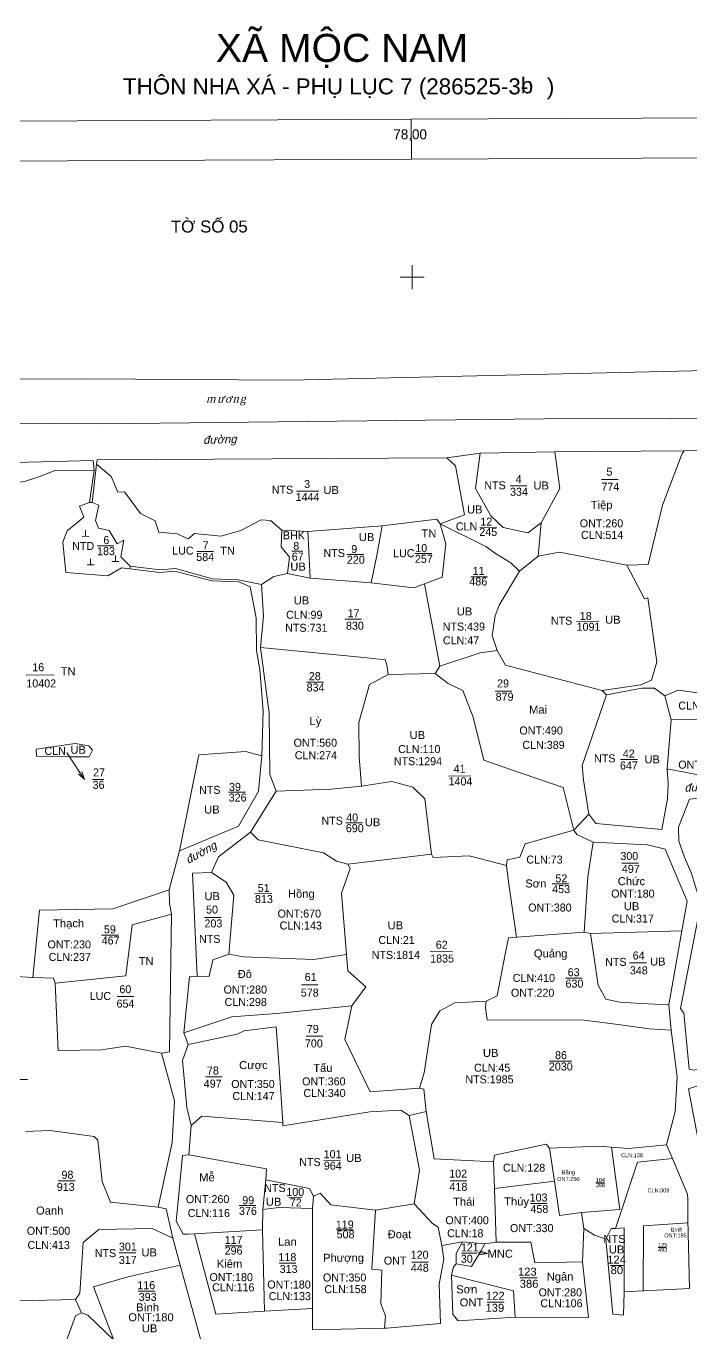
# Model space of a CAD drawing. Header units: metres. Extents: x 584732 to 606137, y 2257469 to 2286410.
# Drawn here: x 605685.8 to 605851.8, y 2286066.1 to 2286392.6 of the extents above; entities that cross this region are included whole.
import ezdxf
from ezdxf.enums import TextEntityAlignment as Align

# ---------------------------------------------------------------- set-up
doc = ezdxf.new("R2010")
doc.units = ezdxf.units.M
doc.header["$MEASUREMENT"] = 0
doc.linetypes.add('DGN Style 2', pattern=[79193.7024, 47516.22144, -31677.48096])
for name, color, linetype, lineweight in [('Level 10', 7, 'Continuous', 0), ('Level 11', 7, 'Continuous', 0), ('Level 12', 7, 'Continuous', 0), ('Level 13', 7, 'Continuous', 0), ('Level 15', 7, 'Continuous', 0), ('Level 27', 7, 'Continuous', 0), ('Level 32', 7, 'Continuous', 0), ('Level 5', 7, 'Continuous', 0), ('Level 53', 7, 'Continuous', 0), ('Level 54', 7, 'Continuous', 0), ('Level 60', 7, 'Continuous', 0), ('Level 63', 7, 'Continuous', 0), ('Level 7', 7, 'Continuous', 0)]:
    doc.layers.add(name, color=color, linetype=linetype, lineweight=lineweight)
doc.styles.add('Style-ENGINEERING I 0.26180', font='ENGINEERING.shx', dxfattribs={"oblique": 15})
doc.styles.add('Style-VHarial', font='VHarial.shx')
doc.styles.add('Style-Vnarial', font='Vnarial.shx')
doc.styles.add('Style-Vnarial I 0.26180', font='Vnarial.shx', dxfattribs={"oblique": 15})
doc.styles.add('Style-vncour', font='vncour.shx')
doc.styles.add('Style-Vntime I 0.26180', font='Vntime.shx', dxfattribs={"oblique": 15})

# ---------------------------------------------------------------- blocks, each defined once
blk = doc.blocks.new('ND_2')
at = {"layer": 'Level 7', "color": 12, "linetype": 'Continuous', "lineweight": 0}
for p, q in [((-8.7, 0), (8.7, 0.1)), ((0, 0), (0, 10))]:
    blk.add_line(p, q, dxfattribs=at)
blk = doc.blocks.new('ND_1')
at = {"layer": 'Level 7', "color": 12, "linetype": 'Continuous', "lineweight": 0}
for p, q in [((-8.7, -0.1), (8.7, 0)), ((0, 0), (-0.1, 10))]:
    blk.add_line(p, q, dxfattribs=at)
blk = doc.blocks.new('ND_4')
at = {"layer": 'Level 7', "color": 12, "linetype": 'Continuous', "lineweight": 0}
for p, q in [((-8.7, 0), (8.7, 0.1)), ((0, 0), (-0.1, 10))]:
    blk.add_line(p, q, dxfattribs=at)

msp = doc.modelspace()

# ---------------------------------------------------------------- linework, layer by layer
at = {"layer": 'Level 10', "color": 230, "linetype": 'Continuous', "lineweight": 0}
for p, q in [((605817.87, 2286286.16), (605799.2, 2286285.87)), ((605817.87, 2286286.16), (605850.15, 2286286.42)), ((605702.29, 2286273.55), (605703.42, 2286283.11)), ((605790.93, 2286284.68), (605799.2, 2286285.87)), ((605702.78, 2286281.59), (605701.64, 2286273.52)), ((605702.29, 2286273.55), (605701.64, 2286273.52)), ((605756.14, 2286266.32), (605749.65, 2286266.66)), ((605774.71, 2286267.75), (605756.14, 2286266.32)), ((605814.48, 2286268.48), (605813.73, 2286260.14)), ((605756.76, 2286254.66), (605756.14, 2286266.32)), ((605813.73, 2286260.14), (605809.07, 2286256.41)), ((605711.76, 2286256.94), (605711.8, 2286257.63)), ((605751.07, 2286255.77), (605756.76, 2286254.66)), ((605772.01, 2286253.46), (605756.76, 2286254.66)), ((605789.16, 2286232.68), (605785.36, 2286253.22)), ((605787.95, 2286230.83), (605776.26, 2286230.54)), ((605789.16, 2286232.68), (605787.95, 2286230.83)), ((605830.77, 2286225.49), (605829.72, 2286226.55)), ((605845.38, 2286225.25), (605846.96, 2286219.26)), ((605846.96, 2286219.26), (605845.97, 2286207.01)), ((605845.97, 2286207.01), (605861.28, 2286203.99)), ((605748.3, 2286201.45), (605741.83, 2286191.15)), ((605822.63, 2286191.64), (605826.35, 2286195.66)), ((605724.15, 2286186.5), (605721.58, 2286176.81)), ((605766.18, 2286183.22), (605787.03, 2286185.64)), ((605825.24, 2286166.2), (605808.31, 2286164.94)), ((605825.24, 2286166.2), (605826.76, 2286165.88)), ((605826.76, 2286165.88), (605849.59, 2286166.5)), ((605849.59, 2286166.5), (605846.32, 2286148.08)), ((605846.92, 2286141.68), (605846.32, 2286148.08)), ((605725.18, 2286141.05), (605726.33, 2286138.15)), ((605785.74, 2286121.41), (605781.5, 2286120.43)), ((605727.08, 2286117.93), (605726.48, 2286110.55)), ((605828.71, 2286112.7), (605816.54, 2286112.27)), ((605816.54, 2286112.27), (605817.77, 2286103.99)), ((605802.81, 2286102.12), (605802.59, 2286108.78)), ((605744.9, 2286096.88), (605745.7, 2286104.35)), ((605757.63, 2286100.23), (605757.32, 2286097.19)), ((605803.24, 2286088.74), (605802.81, 2286102.12)), ((605744.82, 2286091.85), (605744.9, 2286096.88)), ((605773.08, 2286096.78), (605782.71, 2286098.29)), ((605824.54, 2286096.14), (605825.13, 2286092.14)), ((605727.87, 2286090.83), (605744.82, 2286091.85)), ((605745.32, 2286071.51), (605744.82, 2286091.85)), ((605825.13, 2286092.14), (605824.75, 2286083.83)), ((605835.15, 2286076.33), (605835.21, 2286092.33)), ((605724.33, 2286082.96), (605722.48, 2286089.75)), ((605794.78, 2286088.81), (605789.65, 2286087.9)), ((605794.78, 2286088.81), (605800.42, 2286088.3)), ((605799.36, 2286086.52), (605800.42, 2286088.3)), ((605800.42, 2286088.3), (605803.24, 2286088.74)), ((605799.1, 2286086.1), (605799.36, 2286086.52)), ((605729.94, 2286062.41), (605724.33, 2286082.96)), ((605698.18, 2286074.42), (605683.72, 2286074.11)), ((605698.18, 2286074.42), (605699.68, 2286071.09)), ((605757.34, 2286072.15), (605745.32, 2286071.51))]:
    msp.add_line(p, q, dxfattribs=at)
at = {"layer": 'Level 10', "color": 230, "linetype": 'Continuous', "lineweight": 0, "flags": 128}
for points in [[(605974.04, 2286309.28), (605751.8, 2286304.13), (605700.24, 2286304.43), (605595.32, 2286304.3), (605515.44, 2286304.39)], [(605515.55, 2286291.81), (605624.94, 2286293.76), (605704.48, 2286293.16), (605815.17, 2286294.43), (605973.87, 2286294.85)], [(605817.87, 2286286.16), (605819.1, 2286277.01), (605814.48, 2286268.48)], [(605850.15, 2286286.42), (605849.69, 2286285.8), (605844.8, 2286272.88), (605841.18, 2286258.04), (605835.88, 2286257.88)], [(605850.15, 2286286.42), (605972.47, 2286287.38), (605975.68, 2286263.71), (605965.44, 2286231.71), (605954.49, 2286231.51), (605951.91, 2286231.58)], [(605702.78, 2286281.59), (605702.59, 2286284.07), (605647.11, 2286282.58)], [(605790.93, 2286284.68), (605703.54, 2286284.24), (605703.42, 2286283.11)], [(605703.42, 2286283.11), (605707.07, 2286280.07), (605708.76, 2286276.12), (605710.4, 2286276.23), (605714.39, 2286270.81), (605718.04, 2286268.92), (605718.96, 2286266.09), (605723.55, 2286265.7), (605726.27, 2286264.46), (605727.88, 2286265.76), (605734.46, 2286265.12), (605739.48, 2286266.53), (605744.51, 2286269.18), (605746.86, 2286269.07), (605749.65, 2286266.66)], [(605790.93, 2286284.68), (605793.05, 2286282.73), (605795.28, 2286270.48), (605789.24, 2286268.2)], [(605799.2, 2286285.87), (605798.08, 2286277), (605801.85, 2286270.18), (605804.95, 2286267.32), (605811.14, 2286266), (605814.48, 2286268.48)], [(605647.11, 2286282.58), (605646.03, 2286277.24), (605647.6, 2286272.37), (605652.53, 2286268.25), (605656.34, 2286269.64), (605665.09, 2286275.7), (605672.33, 2286277.22), (605685.45, 2286278.77), (605688.77, 2286279.9), (605693.11, 2286281.51), (605702.78, 2286281.59)], [(605711.76, 2286256.94), (605709.63, 2286257.2), (605706.24, 2286255.22), (605695.77, 2286256.09), (605694.99, 2286263.64), (605696.05, 2286266.49), (605700.2, 2286269.9), (605699.13, 2286272.59), (605701.64, 2286273.52)], [(605711.8, 2286257.63), (605709.44, 2286259.93), (605710.24, 2286264.13), (605708.54, 2286263.25), (605706.55, 2286266.58), (605703.86, 2286267.16), (605703.12, 2286269.02), (605704.02, 2286272.91), (605702.29, 2286273.55)], [(605749.65, 2286266.66), (605749.53, 2286262.46), (605751.59, 2286259.89), (605751.07, 2286255.77)], [(605772.01, 2286253.46), (605773.38, 2286260.33), (605774.71, 2286267.75)], [(605774.71, 2286267.75), (605788.36, 2286269.41), (605789.24, 2286268.2)], [(605789.24, 2286268.2), (605790.66, 2286263.21), (605789.76, 2286254.9), (605785.36, 2286253.22)], [(605809.07, 2286256.41), (605806.88, 2286258.44), (605803.02, 2286260.76), (605800.68, 2286262.52), (605789.24, 2286268.2)], [(605835.88, 2286257.88), (605819.06, 2286261.14), (605813.73, 2286260.14)], [(605744.66, 2286210.27), (605744.99, 2286221.43), (605744.17, 2286231.82), (605743.33, 2286236.58), (605743.3, 2286244.75), (605741.77, 2286252.51), (605738.94, 2286253.69), (605732.19, 2286253.99), (605723, 2286256.4), (605719.16, 2286256.02), (605711.76, 2286256.94)], [(605744.59, 2286253.06), (605738.82, 2286254.19), (605732.35, 2286254.45), (605723.13, 2286257.08), (605719.19, 2286256.75), (605711.8, 2286257.63)], [(605829.72, 2286226.55), (605839.39, 2286227.97), (605842, 2286229.18), (605843.31, 2286233.72), (605841.08, 2286249.73), (605840.26, 2286249.45), (605835.88, 2286257.88)], [(605751.07, 2286255.77), (605747.7, 2286255.04), (605744.59, 2286253.06)], [(605809.07, 2286256.41), (605804, 2286247.89), (605802.97, 2286245.26), (605802.2, 2286240.35), (605803.49, 2286236.59)], [(605744.59, 2286253.06), (605745.1, 2286245.12), (605744.34, 2286237.32)], [(605785.36, 2286253.22), (605782.67, 2286252.22), (605772.01, 2286253.46)], [(605744.34, 2286237.32), (605746.31, 2286222.77), (605746.55, 2286221.05), (605746.69, 2286205.58), (605748.3, 2286201.45)], [(605776.26, 2286230.54), (605775.87, 2286232.98), (605775.49, 2286234.24), (605769.31, 2286234.91), (605744.34, 2286237.32)], [(605803.49, 2286236.59), (605799.19, 2286235.99), (605789.16, 2286232.68)], [(605829.72, 2286226.55), (605823.99, 2286228.06), (605805.51, 2286232.91), (605803.49, 2286236.59)], [(605787.95, 2286230.83), (605791.22, 2286228.33), (605794.92, 2286226.55), (605797.48, 2286219.91), (605800.13, 2286209.16), (605806.83, 2286206.84), (605819.95, 2286202.31), (605822.63, 2286191.64)], [(605769.59, 2286202.63), (605768.99, 2286210.07), (605768.94, 2286218.58), (605771.59, 2286228.11), (605776.26, 2286230.54)], [(605826.35, 2286195.66), (605825.07, 2286204.15), (605824.67, 2286207.85), (605830.77, 2286225.49)], [(605845.38, 2286225.25), (605842.75, 2286227.18), (605839.61, 2286227.16), (605830.77, 2286225.49)], [(605845.38, 2286225.25), (605848.67, 2286226.68), (605861.47, 2286224.89)], [(605636.01, 2286222.92), (605652.9, 2286223.47), (605650.68, 2286195.86), (605661.53, 2286195.37), (605671.76, 2286193.76), (605667.15, 2286156.13), (605675.73, 2286154.82), (605682.1, 2286155.2), (605687.47, 2286154.88)], [(605854.15, 2286172.45), (605853.81, 2286174.89), (605851.97, 2286180.83), (605850.29, 2286184.97), (605848.83, 2286188.95), (605848.75, 2286192.42), (605851.48, 2286199.46), (605855.52, 2286199.82), (605873.8, 2286199.14), (605880.31, 2286215.62)], [(605696.67, 2286210.04), (605701.58, 2286209.98), (605702.36, 2286211.67), (605701.52, 2286212.75), (605698.04, 2286213.3), (605688.36, 2286211.93), (605688.4, 2286210.2), (605696.61, 2286210.04), (605696.67, 2286210.04)], [(605744.66, 2286210.27), (605740.65, 2286211.29), (605728.97, 2286210.49), (605724.15, 2286186.5)], [(605724.15, 2286186.5), (605738.84, 2286192.69), (605743.86, 2286201.44), (605744.66, 2286210.27)], [(605845.97, 2286207.01), (605846.2, 2286203.26), (605846.04, 2286199.48), (605844.62, 2286191.88), (605828.09, 2286193.35), (605826.35, 2286195.66)], [(605748.3, 2286201.45), (605762.01, 2286201.96), (605769.59, 2286202.63)], [(605787.03, 2286185.64), (605785.44, 2286199.52), (605782.41, 2286202.38), (605777.13, 2286203.84), (605769.59, 2286202.63)], [(605805.84, 2286182.87), (605805.93, 2286184.27), (605809.09, 2286184.95), (605810.47, 2286188.29), (605822.63, 2286191.64)], [(605822.63, 2286191.64), (605823.36, 2286190.63), (605827.42, 2286188.69)], [(605741.83, 2286191.15), (605733.87, 2286185.03), (605732.09, 2286181.14)], [(605741.83, 2286191.15), (605743.76, 2286189.23), (605760.09, 2286186.01), (605763.37, 2286183.97), (605766.18, 2286183.22)], [(605827.42, 2286188.69), (605826.14, 2286180.03), (605825.24, 2286166.2)], [(605827.42, 2286188.69), (605841.05, 2286187.98), (605845.42, 2286186.91), (605850.92, 2286173.94), (605849.59, 2286166.5)], [(605787.03, 2286185.64), (605787.45, 2286184.88), (605796.49, 2286185.23), (605805.84, 2286182.87)], [(605765.85, 2286160.64), (605764.62, 2286175.93), (605766.78, 2286182.13), (605766.18, 2286183.22)], [(605808.31, 2286164.94), (605806.29, 2286178.75), (605805.84, 2286182.87)], [(605728.52, 2286155.13), (605727.36, 2286180.91), (605732.09, 2286181.14)], [(605732.09, 2286181.14), (605735.8, 2286178.72), (605737.69, 2286175.42), (605736.41, 2286160.72)], [(605687.47, 2286154.88), (605689.17, 2286171.66), (605707.49, 2286172.06), (605721.58, 2286176.81)], [(605721.58, 2286176.81), (605721.63, 2286173.24), (605722.12, 2286170.69)], [(605866.82, 2286137.29), (605864.5, 2286134.87), (605862.42, 2286133.56), (605852.5, 2286131.71), (605851.43, 2286131.97), (605850.13, 2286145.99), (605849.3, 2286147.16), (605854.15, 2286172.45)], [(605722.12, 2286170.69), (605712.27, 2286168.02), (605710.69, 2286155.26), (605693.11, 2286153.45)], [(605722.12, 2286170.69), (605721.67, 2286136.31), (605719.62, 2286136)], [(605826.76, 2286165.88), (605828.73, 2286152.95), (605830.61, 2286149.47), (605834.09, 2286148.7), (605839.45, 2286148.38), (605846.32, 2286148.08)], [(605808.31, 2286164.94), (605806.31, 2286164.79), (605805.59, 2286161.15), (605803.45, 2286150.3), (605800.76, 2286148.97)], [(605736.41, 2286160.72), (605732.47, 2286159.3), (605731.51, 2286155.18), (605728.52, 2286155.13)], [(605736.41, 2286160.72), (605740.12, 2286160.06), (605757.64, 2286159.4), (605764.07, 2286160.4), (605765.85, 2286160.64)], [(605767.14, 2286147.75), (605770.69, 2286152.53), (605766.19, 2286156.53), (605765.85, 2286160.64)], [(605687.47, 2286154.88), (605692.64, 2286154.73), (605693.11, 2286153.45)], [(605693.11, 2286153.45), (605693.8, 2286136.64), (605704.69, 2286136.76), (605710.63, 2286137.75), (605719.62, 2286136)], [(605728.52, 2286155.13), (605726.61, 2286155.01), (605725.18, 2286141.05)], [(605767.14, 2286147.75), (605748.36, 2286145.88), (605737.22, 2286145.02), (605725.18, 2286141.05)], [(605767.14, 2286147.75), (605765.46, 2286139.41), (605771.72, 2286126.33), (605784.07, 2286127.25)], [(605784.07, 2286127.25), (605785.25, 2286131.01), (605787.08, 2286143.11), (605789.17, 2286146.53), (605792.9, 2286148.52), (605800.76, 2286148.97)], [(605800.76, 2286148.97), (605800.52, 2286147.26), (605800.95, 2286144.28), (605825.13, 2286144.18), (605833.68, 2286143.15), (605841.42, 2286142.08), (605846.92, 2286141.68)], [(605726.33, 2286138.15), (605738.55, 2286140.69), (605740.28, 2286141.57), (605748.29, 2286142.56), (605748.84, 2286134.62), (605749.02, 2286132.29), (605749.97, 2286118.68)], [(605845.79, 2286113.09), (605847.89, 2286121.38), (605848.46, 2286130.05), (605846.92, 2286141.68)], [(605719.62, 2286136), (605722.89, 2286124.03), (605722.26, 2286113.65), (605718.8, 2286097.48)], [(605727.08, 2286117.93), (605725.92, 2286122.38), (605724.87, 2286134.14), (605726.33, 2286138.15)], [(605869.28, 2286110.41), (605867.52, 2286105.39), (605855.98, 2286103.16), (605855.7, 2286103.86), (605851.28, 2286127.02), (605862.32, 2286130.62), (605863.28, 2286131.19)], [(605785.74, 2286121.41), (605785.12, 2286127), (605784.07, 2286127.25)], [(605727.08, 2286117.93), (605729.7, 2286120.2), (605749.97, 2286118.68)], [(605781.5, 2286120.43), (605779.42, 2286121.74), (605771.64, 2286121.29), (605749.95, 2286117.79), (605749.97, 2286118.68)], [(605781.5, 2286120.43), (605784.05, 2286106.75), (605782.71, 2286098.29)], [(605802.59, 2286108.78), (605787.74, 2286109.54), (605785.74, 2286121.41)], [(605718.8, 2286097.48), (605706.92, 2286098.77), (605704.81, 2286103.89), (605703.76, 2286114.2), (605702.81, 2286115.11), (605691.73, 2286116.67), (605685.69, 2286116.43)], [(605816.54, 2286112.27), (605815.74, 2286113.19), (605802.81, 2286110.51), (605802.59, 2286108.78)], [(605726.48, 2286110.55), (605724.88, 2286110.43), (605723.7, 2286098.17), (605723.3, 2286094.03), (605725.04, 2286090.78), (605726.36, 2286090.73), (605727.87, 2286090.83)], [(605745.7, 2286104.35), (605745.83, 2286107.09), (605726.48, 2286110.55)], [(605845.79, 2286113.09), (605836.28, 2286112.15), (605828.71, 2286112.7)], [(605851.06, 2286099.39), (605850.98, 2286100.72), (605847.25, 2286109.61), (605845.79, 2286113.09)], [(605832.99, 2286092.19), (605838.52, 2286108.71), (605847.25, 2286109.61)], [(605745.7, 2286104.35), (605756.63, 2286102.17), (605757.63, 2286100.23)], [(605817.77, 2286103.99), (605819.05, 2286095.43), (605824.54, 2286096.14)], [(605757.63, 2286100.23), (605759.25, 2286100.99), (605761.92, 2286098.05), (605773.08, 2286096.78)], [(605718.8, 2286097.48), (605720.77, 2286097.1), (605722.48, 2286089.75)], [(605744.9, 2286096.88), (605748.94, 2286097.39), (605757.32, 2286097.19)], [(605757.34, 2286072.15), (605757.34, 2286081.56), (605757.32, 2286097.19)], [(605789.65, 2286087.9), (605788.75, 2286092.47), (605787.32, 2286093.39), (605782.71, 2286098.29)], [(605835.15, 2286076.33), (605851.52, 2286077.21), (605851.13, 2286094.51), (605851.06, 2286099.39)], [(605773.08, 2286096.78), (605772.18, 2286082.02), (605774.67, 2286081.77), (605774.41, 2286073.36), (605775.62, 2286070.32), (605775.29, 2286067.26)], [(605722.48, 2286089.75), (605717.31, 2286092.14), (605703.97, 2286091.9), (605700.06, 2286088.66), (605699.23, 2286076.04), (605698.18, 2286074.42)], [(605727.87, 2286090.83), (605733.24, 2286070.76), (605745.32, 2286071.51)], [(605825.13, 2286092.14), (605827.81, 2286090.52), (605830.6, 2286089.51)], [(605835.21, 2286092.33), (605832.99, 2286092.19), (605831.92, 2286092.12), (605830.6, 2286089.51)], [(605775.29, 2286067.26), (605775.85, 2286067.28), (605789.34, 2286068.44), (605788.97, 2286078.22), (605790.14, 2286084.47), (605789.65, 2286087.9)], [(605793.26, 2286083.33), (605793.26, 2286085.88), (605794.78, 2286088.81)], [(605803.24, 2286088.74), (605811.87, 2286088.77), (605812.9, 2286083.6), (605824.75, 2286083.83)], [(605830.6, 2286089.51), (605832.38, 2286070.76), (605835.04, 2286070.49), (605835.15, 2286076.33)], [(605793.26, 2286083.33), (605797.05, 2286082.67), (605799.1, 2286086.1)], [(605824.75, 2286083.83), (605826.27, 2286069.91), (605808, 2286070.04)], [(605724.33, 2286082.96), (605711.58, 2286080.13), (605702.63, 2286077.62), (605707.75, 2286064.29)], [(605792.03, 2286080.48), (605792.6, 2286082.56), (605793.26, 2286083.33)], [(605808, 2286070.04), (605793.7, 2286069.06), (605792.37, 2286070.65), (605792.03, 2286080.48)], [(605808, 2286070.04), (605807.53, 2286076.61), (605792.03, 2286080.48)], [(605699.68, 2286071.09), (605698.17, 2286070.32), (605695.02, 2286061.61), (605693.06, 2286055.39), (605693.4, 2286050.97), (605694.04, 2286044.89), (605694.32, 2286042.16), (605696.14, 2286040.85)], [(605699.68, 2286071.09), (605701.19, 2286070.53), (605707.75, 2286064.29)], [(605775.29, 2286067.26), (605757.36, 2286066.82), (605757.34, 2286072.15)]]:
    msp.add_lwpolyline(points, dxfattribs=at)
at = {"layer": 'Level 11', "color": 62, "linetype": 'Continuous', "lineweight": 13}
for p, q in [((605753.31, 2286276.35), (605758.91, 2286276.38)), ((605806.68, 2286277.71), (605810.88, 2286277.73)), ((605829.5, 2286279.28), (605833.7, 2286279.3)), ((605799.17, 2286267.33), (605803.37, 2286267.35)), ((605703.53, 2286262.71), (605707.73, 2286262.73)), ((605728.42, 2286261.27), (605732.62, 2286261.29)), ((605752.15, 2286261.35), (605754.95, 2286261.36)), ((605765.93, 2286260.57), (605770.13, 2286260.59)), ((605782.92, 2286260.8), (605787.12, 2286260.82)), ((605796.87, 2286254.95), (605801.07, 2286254.97)), ((605765.39, 2286244.39), (605769.59, 2286244.41)), ((605823.3, 2286243.83), (605828.9, 2286243.86)), ((605685.86, 2286230.44), (605692.86, 2286230.47)), ((605755.87, 2286228.66), (605760.07, 2286228.68)), ((605802.93, 2286226.42), (605807.13, 2286226.44)), ((605834.28, 2286209.32), (605838.48, 2286209.34)), ((605791.32, 2286205.21), (605796.92, 2286205.24)), ((605702.42, 2286204.33), (605705.22, 2286204.35)), ((605736.4, 2286201.16), (605740.6, 2286201.18)), ((605765.67, 2286193.5), (605769.87, 2286193.51)), ((605834.61, 2286183.43), (605838.81, 2286183.45)), ((605742.98, 2286175.81), (605747.18, 2286175.83)), ((605817.2, 2286178.29), (605821.4, 2286178.31)), ((605730.35, 2286169.87), (605734.55, 2286169.89)), ((605704.68, 2286165.45), (605708.88, 2286165.47)), ((605786.72, 2286161.4), (605792.32, 2286161.43)), ((605836.56, 2286158.55), (605840.76, 2286158.57)), ((605754.58, 2286153.04), (605758.78, 2286153.06)), ((605820.53, 2286154.67), (605824.73, 2286154.69)), ((605708.54, 2286150.13), (605712.74, 2286150.15)), ((605755.74, 2286140.17), (605759.94, 2286140.19)), ((605816.55, 2286133.96), (605822.15, 2286133.98)), ((605730.61, 2286130.05), (605734.81, 2286130.07)), ((605760.17, 2286109.19), (605764.37, 2286109.21)), ((605693.84, 2286104.07), (605698.04, 2286104.09)), ((605791.7, 2286104.06), (605795.9, 2286104.08)), ((605738.99, 2286097.89), (605743.19, 2286097.91)), ((605751.41, 2286099.94), (605754.77, 2286099.96)), ((605811.76, 2286098.37), (605815.96, 2286098.39)), ((605763.37, 2286091.81), (605767.57, 2286091.83)), ((605735.51, 2286087.84), (605739.71, 2286087.86)), ((605709.05, 2286086.1), (605713.25, 2286086.12)), ((605782.16, 2286083.76), (605786.36, 2286083.78)), ((605794.53, 2286086), (605798.37, 2286086.02)), ((605748.98, 2286083.52), (605753.18, 2286083.54)), ((605831.74, 2286082.92), (605834.94, 2286082.93)), ((605809.25, 2286079.81), (605813.45, 2286079.83)), ((605713.84, 2286076.51), (605718.04, 2286076.53)), ((605801, 2286073.76), (605805.2, 2286073.78))]:
    msp.add_line(p, q, dxfattribs=at)
at = {"layer": 'Level 11', "color": 62, "linetype": 'Continuous', "lineweight": 0}
for p, q in [((605828.15, 2286103.59), (605830.28, 2286103.6)), ((605843.67, 2286087.43), (605845.72, 2286087.44))]:
    msp.add_line(p, q, dxfattribs=at)
at = {"layer": 'Level 12', "color": 120, "linetype": 'Continuous', "lineweight": 0}
for p, q in [((605834.11, 2286096.92), (605832.06, 2286112.46)), ((605802.81, 2286102.12), (605817.77, 2286103.99))]:
    msp.add_line(p, q, dxfattribs=at)
at = {"layer": 'Level 12', "color": 120, "linetype": 'DGN Style 2', "lineweight": 0}
for p, q in [((605851.15, 2286093.55), (605840.02, 2286092.81)), ((605840.02, 2286092.81), (605839.94, 2286076.59))]:
    msp.add_line(p, q, dxfattribs=at)
at = {"layer": 'Level 12', "color": 120, "linetype": 'Continuous', "lineweight": 0, "flags": 128}
for points in [[(605846.96, 2286219.26), (605852.85, 2286219.33), (605861.59, 2286219.52)], [(605824.54, 2286096.14), (605834.11, 2286096.92)]]:
    msp.add_lwpolyline(points, dxfattribs=at)
at = {"layer": 'Level 5', "color": 62, "linetype": 'Continuous', "lineweight": 0}
for p, q in [((605696.67, 2286210.04), (605696, 2286211.05)), ((605700.43, 2286204.36), (605696.67, 2286210.04)), ((605700.43, 2286204.36), (605698.91, 2286205.76)), ((605699.74, 2286206.31), (605700.43, 2286204.36))]:
    msp.add_line(p, q, dxfattribs=at)
at = {"layer": 'Level 5', "color": 212, "linetype": 'Continuous', "lineweight": 0}
for p, q in [((605799.1, 2286086.1), (605798.63, 2286086.15)), ((605801.08, 2286085.9), (605799.04, 2286085.6)), ((605801.08, 2286085.9), (605799.1, 2286086.1)), ((605799.14, 2286086.6), (605799.36, 2286086.52)), ((605799.36, 2286086.52), (605801.08, 2286085.9))]:
    msp.add_line(p, q, dxfattribs=at)
at = {"layer": 'Level 63', "color": 132, "linetype": 'Continuous', "lineweight": 0}
for p, q in [((605682.03, 2286368.84), (605782.03, 2286369.3)), ((605782.03, 2286369.3), (605882.03, 2286369.76)), ((605782.08, 2286359.3), (605782.03, 2286369.3)), ((605582.07, 2286358.37), (605782.08, 2286359.3)), ((605782.08, 2286359.3), (605882.08, 2286359.76)), ((605782.22, 2286329.84), (605782.2, 2286332.84)), ((605779.21, 2286329.82), (605782.22, 2286329.84)), ((605782.22, 2286329.84), (605785.21, 2286329.85)), ((605782.23, 2286326.84), (605782.22, 2286329.84)), ((605683.14, 2286129.37), (605686.14, 2286129.38))]:
    msp.add_line(p, q, dxfattribs=at)

# ---------------------------------------------------------------- block references
at = {"layer": 'Level 7', "color": 12, "linetype": 'Continuous', "lineweight": 0, "xscale": 0.10000093132415667, "yscale": 0.1499990686758433, "zscale": 0.10000093132415667}
for name, p in [('ND_1', (605700.69, 2286265.09)), ('ND_4', (605708.13, 2286258.81)), ('ND_2', (605701.91, 2286257.94))]:
    msp.add_blockref(name, p, dxfattribs=at)

# ---------------------------------------------------------------- texts
at = {"layer": 'Level 11', "color": 62, "linetype": 'Continuous', "lineweight": 0}
for s, height, style, p in [('4', 2, 'Style-vncour', (605808.09, 2286279.37)), ('5', 2, 'Style-vncour', (605830.76, 2286281.25)), ('3', 2, 'Style-vncour', (605755.26, 2286278.16)), ('12', 2, 'Style-vncour', (605799.28, 2286268.76)), ('6', 2, 'Style-vncour', (605705.11, 2286264.15)), ('7', 2, 'Style-vncour', (605729.89, 2286262.85)), ('8', 2, 'Style-vncour', (605752.55, 2286262.69)), ('9', 2, 'Style-vncour', (605767.03, 2286261.91)), ('10', 2, 'Style-vncour', (605783.02, 2286262.14)), ('11', 2, 'Style-vncour', (605797.33, 2286256.46)), ('17', 2, 'Style-vncour', (605766.11, 2286245.89)), ('18', 2, 'Style-vncour', (605824.1, 2286245.18)), ('16', 2, 'Style-vncour', (605687.35, 2286232.39)), ('28', 2, 'Style-vncour', (605756.43, 2286230.15)), ('29', 2, 'Style-vncour', (605803.45, 2286228.34)), ('42', 2, 'Style-vncour', (605834.85, 2286210.81)), ('41', 2, 'Style-vncour', (605792.58, 2286207.02)), ('27', 2, 'Style-vncour', (605702.55, 2286206.11)), ('39', 2, 'Style-vncour', (605736.49, 2286202.5)), ('40', 2, 'Style-vncour', (605765.77, 2286194.84)), ('300', 2, 'Style-vncour', (605834.24, 2286185.22)), ('52', 2, 'Style-vncour', (605818.01, 2286179.64)), ('51', 2, 'Style-vncour', (605743.67, 2286177.23)), ('50', 2, 'Style-vncour', (605730.76, 2286171.84)), ('59', 2, 'Style-vncour', (605705.25, 2286166.9)), ('62', 2, 'Style-vncour', (605788.14, 2286163.05)), ('64', 2, 'Style-vncour', (605837.3, 2286160.36)), ('61', 2, 'Style-vncour', (605755.4, 2286154.99)), ('63', 2, 'Style-vncour', (605821.08, 2286156.18)), ('60', 2, 'Style-vncour', (605709.11, 2286151.94)), ('79', 2, 'Style-vncour', (605755.93, 2286142)), ('86', 2, 'Style-vncour', (605817.93, 2286135.46)), ('78', 2, 'Style-vncour', (605730.98, 2286131.62)), ('101', 2, 'Style-vncour', (605760.13, 2286110.72)), ('98', 2, 'Style-vncour', (605694.65, 2286105.58)), ('102', 2, 'Style-vncour', (605791.49, 2286105.87)), ('104', 1, 'Style-vncour', (605828.09, 2286104.29)), ('99', 2, 'Style-vncour', (605739.8, 2286099.23)), ('100', 2, 'Style-vncour', (605750.81, 2286101.3)), ('103', 2, 'Style-vncour', (605811.58, 2286099.89)), ('119', 2, 'Style-vncour', (605763.17, 2286093.15)), ('117', 2, 'Style-vncour', (605735.42, 2286089.3)), ('301', 2, 'Style-vncour', (605709, 2286087.63)), ('121', 2, 'Style-vncour', (605794.41, 2286087.44)), ('125', 1, 'Style-vncour', (605843.67, 2286088.05)), ('118', 2, 'Style-vncour', (605748.84, 2286085.01)), ('120', 2, 'Style-vncour', (605781.87, 2286085.61)), ('124', 2, 'Style-Vnarial', (605830.95, 2286084.38)), ('123', 2, 'Style-Vnarial', (605808.67, 2286081.37)), ('116', 2, 'Style-vncour', (605713.58, 2286078)), ('122', 2, 'Style-Vnarial', (605800.68, 2286075.36))]:
    msp.add_text(s, height=height, dxfattribs=dict(at, style=style)).set_placement(p, align=Align.MIDDLE_LEFT)
at = {"layer": 'Level 13', "color": 204, "linetype": 'Continuous', "lineweight": 0}
for s, height, style, p in [('ONT:260', 2, 'Style-vncour', (605829.53, 2286268.34)), ('CLN:514', 2, 'Style-vncour', (605829.68, 2286265.44)), ('CLN:99', 2, 'Style-vncour', (605755.29, 2286245.49)), ('NTS:731', 2, 'Style-vncour', (605755.8, 2286242.24)), ('NTS:439', 2, 'Style-vncour', (605795.14, 2286242.55)), ('CLN:47', 2, 'Style-vncour', (605794.45, 2286239.11)), ('CLN:100', 2, 'Style-vncour', (605853.99, 2286222.8)), ('ONT:490', 2, 'Style-vncour', (605814.44, 2286216.58)), ('ONT:560', 2, 'Style-vncour', (605758.05, 2286213.52)), ('CLN:274', 2, 'Style-vncour', (605758.2, 2286210.4)), ('CLN:110', 2, 'Style-vncour', (605784.01, 2286211.94)), ('CLN:389', 2, 'Style-vncour', (605815.04, 2286212.98)), ('NTS:1294', 2, 'Style-vncour', (605783.69, 2286208.91)), ('ONT:212', 2, 'Style-vncour', (605854.13, 2286208.05)), ('CLN:73', 2, 'Style-vncour', (605815.29, 2286184.33)), ('ONT:180', 2, 'Style-vncour', (605837.37, 2286175.83)), ('ONT:380', 2, 'Style-vncour', (605816.64, 2286172.35)), ('ONT:670', 2, 'Style-vncour', (605754.05, 2286170.84)), ('CLN:143', 2, 'Style-vncour', (605754.4, 2286167.86)), ('CLN:317', 2, 'Style-vncour', (605837.34, 2286169.6)), ('ONT:230', 2, 'Style-vncour', (605696.59, 2286163.14)), ('CLN:21', 2, 'Style-vncour', (605778.35, 2286164.23)), ('CLN:237', 2, 'Style-vncour', (605696.72, 2286160.01)), ('NTS:1814', 2, 'Style-vncour', (605778.16, 2286160.51)), ('ONT:280', 2, 'Style-vncour', (605740.56, 2286151.86)), ('CLN:298', 2, 'Style-vncour', (605740.66, 2286148.75)), ('ONT:220', 2, 'Style-vncour', (605812.33, 2286151.06)), ('ONT:360', 2, 'Style-vncour', (605760.18, 2286128.91)), ('ONT:350', 2, 'Style-vncour', (605742.48, 2286128.27)), ('CLN:147', 2, 'Style-vncour', (605742.61, 2286125.25)), ('CLN:340', 2, 'Style-vncour', (605760.34, 2286126)), ('CLN:138', 1, 'Style-vncour', (605837.14, 2286110.48)), ('CLN:128', 2, 'Style-vncour', (605810.19, 2286107.35)), ('ONT:250', 1, 'Style-vncour', (605821.25, 2286104.54)), ('ONT:260', 2, 'Style-vncour', (605731.15, 2286099.5)), ('CLN:308', 1, 'Style-vncour', (605843.75, 2286101.68)), ('CLN:116', 2, 'Style-vncour', (605731.45, 2286096.02)), ('ONT:400', 2, 'Style-vncour', (605795.95, 2286094.22)), ('ONT:500', 2, 'Style-vncour', (605691.41, 2286091.59)), ('CLN:18', 2, 'Style-vncour', (605795.51, 2286090.98)), ('ONT:330', 2, 'Style-vncour', (605812.1, 2286092.26)), ('ONT:185', 1, 'Style-vncour', (605848.01, 2286090.44)), ('CLN:413', 2, 'Style-vncour', (605691.45, 2286088.03)), ('ONT:180', 2, 'Style-vncour', (605737.04, 2286080.01)), ('ONT:350', 2, 'Style-vncour', (605765.37, 2286079.91)), ('CLN:116', 2, 'Style-vncour', (605737.57, 2286077.46)), ('ONT:180', 2, 'Style-vncour', (605751.48, 2286078.16)), ('CLN:158', 2, 'Style-vncour', (605765.59, 2286077.01)), ('ONT:280', 2, 'Style-vncour', (605819.24, 2286076.2)), ('CLN:133', 2, 'Style-vncour', (605751.68, 2286075.26)), ('CLN:106', 2, 'Style-vncour', (605819.52, 2286073.48)), ('ONT:180', 2, 'Style-Vnarial', (605717, 2286069.99))]:
    msp.add_text(s, height=height, dxfattribs=dict(at, style=style)).set_placement(p, align=Align.MIDDLE_CENTER)
at = {"layer": 'Level 13', "color": 204, "linetype": 'Continuous', "lineweight": 0, "style": 'Style-vncour'}
for s, p in [('CLN:410', (605807.36, 2286154.76)), ('CLN:45', (605797.68, 2286132.33)), ('NTS:1985', (605795.52, 2286129.42))]:
    msp.add_text(s, height=2, dxfattribs=at).set_placement(p, align=Align.MIDDLE_LEFT)
at = {"layer": 'Level 15', "color": 4, "linetype": 'Continuous', "lineweight": 0, "style": 'Style-Vnarial'}
for s, height, p in [('UB', 2, (605762.01, 2286276.67)), ('UB', 2, (605814.45, 2286277.8)), ('TiÖp', 2, (605829.56, 2286272.94)), ('UB', 2, (605797.87, 2286271.8)), ('TN', 2, (605786.43, 2286265.81)), ('UB', 2, (605770.86, 2286264.9)), ('TN', 2, (605736.13, 2286261.5)), ('UB', 2, (605753.74, 2286257.53)), ('UB', 2, (605754.58, 2286249.08)), ('UB', 2, (605795.32, 2286246.33)), ('UB', 2, (605832.37, 2286244.26)), ('TN', 2, (605696.3, 2286231.38)), ('Mai', 2, (605813.69, 2286221.81)), ('Lú', 2, (605758.08, 2286218.93)), ('UB', 2, (605783.53, 2286215.45)), ('UB', 2, (605698.81, 2286211.77)), ('UB', 2, (605842.17, 2286209.38)), ('UB', 2, (605732.22, 2286196.83)), ('UB', 2, (605772.35, 2286193.67)), ('S¬n', 2, (605813.12, 2286178.36)), ('Chøc', 2, (605837.01, 2286178.93)), ('UB', 2, (605732.28, 2286175.19)), ('Hång', 2, (605754.55, 2286175.81)), ('UB', 2, (605837.04, 2286172.69)), ('Th¹ch', 2, (605696.44, 2286168.41)), ('UB', 2, (605778.04, 2286167.9)), ('TN', 2, (605715.78, 2286158.96)), ('Qu¶ng', 2, (605816.83, 2286160.88)), ('UB', 2, (605843.58, 2286158.86)), ('§«', 2, (605740.43, 2286155.75)), ('UB', 2, (605801.86, 2286136.03)), ('C\xadîc', 2, (605742.57, 2286132.99)), ('TÊu', 2, (605759.94, 2286132.29)), ('UB', 2, (605767.67, 2286109.79)), ('B»ng', 1, (605821.27, 2286106.18)), ('MÔ', 2, (605730.99, 2286104.96)), ('Oanh', 2, (605691.71, 2286096.64)), ('UB', 2, (605747.64, 2286098.85)), ('Th¸i', 2, (605795.18, 2286098.87)), ('Thóy', 2, (605808.33, 2286098.92)), ('§o¹t', 2, (605779.06, 2286090.73)), ('B×nh', 1, (605848.31, 2286091.89)), ('UB', 2, (605716.55, 2286086.19)), ('Lan', 2, (605751.06, 2286088.86)), ('UB', 2, (605833.3, 2286086.92)), ('Kiªm', 2, (605736.62, 2286083.35)), ('Ph\xadîng', 2, (605765.09, 2286084.85)), ('Ng©n', 2, (605819.18, 2286080.16)), ('S¬n', 2, (605795.87, 2286076.97)), ('B×nh', 2, (605716.16, 2286072.46)), ('UB', 2, (605716.66, 2286067.22))]:
    msp.add_text(s, height=height, dxfattribs=at).set_placement(p, align=Align.MIDDLE_CENTER)
at = {"layer": 'Level 27', "color": 1, "linetype": 'Continuous', "lineweight": 0, "style": 'Style-Vnarial I 0.26180', "oblique": 15}
for rotation, p in [(1.8132, (605730.01, 2286289.17)), (1.9425, (605850.23, 2286202.29)), (29.0146, (605725.81, 2286184.07))]:
    msp.add_text('®\xadêng', height=2, rotation=rotation, dxfattribs=at).set_placement(p, align=Align.MIDDLE_LEFT)
at = {"layer": 'Level 32', "color": 254, "linetype": 'Continuous', "lineweight": 0, "insert": (605730.75, 2286299.12), "char_height": 2, "attachment_point": 4, "rotation": 0.0784, "line_spacing_factor": 0.6, "style": 'Style-Vntime I 0.26180'}
msp.add_mtext('\\T1.188;m\xad¬ng', dxfattribs=at)
at = {"layer": 'Level 53', "color": 212, "linetype": 'Continuous', "lineweight": 0}
for s, style, p in [('NTS', 'Style-vncour', (605749.84, 2286276.73)), ('NTS', 'Style-vncour', (605802.93, 2286277.84)), ('CLN', 'Style-vncour', (605795.83, 2286267.57)), ('NTD', 'Style-vncour', (605700.07, 2286262.68)), ('BHK', 'Style-vncour', (605752.69, 2286265.34)), ('LUC', 'Style-vncour', (605724.98, 2286261.53)), ('NTS', 'Style-vncour', (605762.76, 2286260.93)), ('LUC', 'Style-vncour', (605780.15, 2286260.88)), ('NTS', 'Style-vncour', (605819.56, 2286244)), ('CLN', 'Style-vncour', (605693.08, 2286211.48)), ('NTS', 'Style-vncour', (605830.33, 2286209.63)), ('NTS', 'Style-vncour', (605731.69, 2286201.75)), ('NTS', 'Style-vncour', (605762.26, 2286194.05)), ('NTS', 'Style-vncour', (605731.68, 2286164.51)), ('NTS', 'Style-vncour', (605833.1, 2286158.77)), ('LUC', 'Style-vncour', (605704.37, 2286150.25)), ('NTS', 'Style-vncour', (605756.7, 2286108.78)), ('NTS', 'Style-vncour', (605747.97, 2286102.27)), ('NTS', 'Style-Vnarial', (605832.76, 2286089.56)), ('NTS', 'Style-vncour', (605705.63, 2286086.01)), ('ONT', 'Style-vncour', (605777.99, 2286084.14)), ('MNC', 'Style-Vnarial', (605804.24, 2286085.86)), ('ONT', 'Style-Vnarial', (605797.05, 2286073.7))]:
    msp.add_text(s, height=2, dxfattribs=dict(at, style=style)).set_placement(p, align=Align.MIDDLE_CENTER)
at = {"layer": 'Level 54', "color": 32, "linetype": 'Continuous', "lineweight": 0}
for s, height, style, p in [('334', 2, 'Style-vncour', (605806.69, 2286276.22)), ('774', 2, 'Style-vncour', (605829.51, 2286277.48)), ('1444', 2, 'Style-vncour', (605753.13, 2286274.91)), ('245', 2, 'Style-vncour', (605799.01, 2286266.18)), ('183', 2, 'Style-vncour', (605703.54, 2286261.38)), ('584', 2, 'Style-vncour', (605728.31, 2286259.94)), ('67', 2, 'Style-vncour', (605752.16, 2286260.02)), ('220', 2, 'Style-vncour', (605765.94, 2286259.24)), ('257', 2, 'Style-vncour', (605782.93, 2286259.47)), ('486', 2, 'Style-vncour', (605796.52, 2286253.81)), ('830', 2, 'Style-vncour', (605765.7, 2286242.75)), ('1091', 2, 'Style-vncour', (605823.31, 2286242.5)), ('10402', 2, 'Style-vncour', (605685.87, 2286228.34)), ('834', 2, 'Style-vncour', (605755.88, 2286227.33)), ('879', 2, 'Style-vncour', (605803.09, 2286225.02)), ('647', 2, 'Style-vncour', (605834.14, 2286207.84)), ('1404', 2, 'Style-vncour', (605791.33, 2286203.88)), ('36', 2, 'Style-vncour', (605702.43, 2286203)), ('326', 2, 'Style-vncour', (605736.41, 2286199.83)), ('690', 2, 'Style-vncour', (605765.68, 2286192.17)), ('497', 2, 'Style-vncour', (605834.62, 2286182)), ('813', 2, 'Style-vncour', (605742.98, 2286174.47)), ('453', 2, 'Style-vncour', (605817.21, 2286176.96)), ('203', 2, 'Style-vncour', (605730.36, 2286168.38)), ('467', 2, 'Style-vncour', (605704.69, 2286164.12)), ('1835', 2, 'Style-vncour', (605786.74, 2286159.61)), ('348', 2, 'Style-vncour', (605836.62, 2286156.65)), ('630', 2, 'Style-vncour', (605820.54, 2286153.34)), ('654', 2, 'Style-vncour', (605708.4, 2286148.34)), ('578', 2, 'Style-vncour', (605754.42, 2286151.09)), ('700', 2, 'Style-vncour', (605755.45, 2286138.39)), ('2030', 2, 'Style-vncour', (605816.39, 2286132.63)), ('497', 2, 'Style-vncour', (605730.19, 2286128.35)), ('964', 2, 'Style-vncour', (605760.18, 2286107.86)), ('913', 2, 'Style-vncour', (605693.49, 2286102.56)), ('418', 2, 'Style-vncour', (605791.56, 2286102.58)), ('388', 1, 'Style-vncour', (605828.14, 2286102.99)), ('376', 2, 'Style-vncour', (605738.99, 2286096.56)), ('72', 2, 'Style-vncour', (605751.67, 2286098.67)), ('458', 2, 'Style-vncour', (605811.78, 2286097.04)), ('508', 2, 'Style-vncour', (605763.38, 2286090.71)), ('296', 2, 'Style-vncour', (605735.4, 2286086.63)), ('493', 1, 'Style-vncour', (605843.66, 2286086.84)), ('317', 2, 'Style-vncour', (605708.97, 2286084.3)), ('30', 2, 'Style-vncour', (605794.39, 2286084.6)), ('313', 2, 'Style-vncour', (605749.14, 2286082.04)), ('448', 2, 'Style-vncour', (605781.92, 2286082.34)), ('80', 2, 'Style-Vnarial', (605831.8, 2286081.77)), ('386', 2, 'Style-Vnarial', (605809.11, 2286078.36)), ('393', 2, 'Style-vncour', (605713.94, 2286075.07)), ('139', 2, 'Style-Vnarial', (605800.56, 2286072.35))]:
    msp.add_text(s, height=height, dxfattribs=dict(at, style=style)).set_placement(p, align=Align.MIDDLE_LEFT)
at = {"layer": 'Level 60', "color": 52, "linetype": 'Continuous', "lineweight": 0, "style": 'Style-VHarial'}
for s, height, p in [('x· méc nam', 7, (605764.72, 2286383.62)), ('Th«n nha x¸ - phô lôc 7 (286525-3-   )', 4, (605763.88, 2286375.51))]:
    msp.add_text(s, height=height, dxfattribs=at).set_placement(p, align=Align.CENTER)
at = {"layer": 'Level 60', "color": 52, "linetype": 'Continuous', "lineweight": 0, "style": 'Style-Vnarial'}
msp.add_text('b', height=4, dxfattribs=at).set_placement((605809.36, 2286375.75))
at = {"layer": 'Level 60', "color": 52, "linetype": 'Continuous', "lineweight": 0, "style": 'Style-VHarial'}
msp.add_text('Tê Sè 05', height=3, dxfattribs=at).set_placement((605731.56, 2286342.49), align=Align.MIDDLE_CENTER)
at = {"layer": 'Level 63', "color": 132, "linetype": 'Continuous', "lineweight": 0, "style": 'Style-vncour'}
msp.add_text('78,00', height=2.5, dxfattribs=at).set_placement((605777.55, 2286364.28))
at = {"layer": 'Level 63', "color": 7, "linetype": 'Continuous', "lineweight": 13, "style": 'Style-ENGINEERING I 0.26180', "oblique": 15}
for p in [(605782.2, 2286332.84), (605779.21, 2286329.82), (605785.21, 2286329.85), (605782.23, 2286326.84), (605758.91, 2286276.38), (605806.68, 2286277.71), (605810.88, 2286277.73), (605829.5, 2286279.28), (605833.7, 2286279.3), (605753.31, 2286276.35), (605799.17, 2286267.33), (605803.37, 2286267.35), (605703.53, 2286262.71), (605707.73, 2286262.73), (605728.42, 2286261.27), (605732.62, 2286261.29), (605752.15, 2286261.35), (605754.95, 2286261.36), (605765.93, 2286260.57), (605770.13, 2286260.59), (605782.92, 2286260.8), (605787.12, 2286260.82), (605796.87, 2286254.95), (605801.07, 2286254.97), (605765.39, 2286244.39), (605769.59, 2286244.41), (605823.3, 2286243.83), (605828.9, 2286243.86), (605685.86, 2286230.44), (605692.86, 2286230.47), (605755.87, 2286228.66), (605760.07, 2286228.68), (605802.93, 2286226.42), (605807.13, 2286226.44), (605696, 2286211.05), (605834.28, 2286209.32), (605838.48, 2286209.34), (605698.91, 2286205.76), (605699.74, 2286206.31), (605791.32, 2286205.21), (605796.92, 2286205.24), (605702.42, 2286204.33), (605705.22, 2286204.35), (605736.4, 2286201.16), (605740.6, 2286201.18), (605765.67, 2286193.5), (605769.87, 2286193.51), (605834.61, 2286183.43), (605838.81, 2286183.45), (605742.98, 2286175.81), (605747.18, 2286175.83), (605817.2, 2286178.29), (605821.4, 2286178.31), (605730.35, 2286169.87), (605734.55, 2286169.89), (605704.68, 2286165.45), (605708.88, 2286165.47), (605786.72, 2286161.4), (605792.32, 2286161.43), (605836.56, 2286158.55), (605840.76, 2286158.57), (605754.58, 2286153.04), (605758.78, 2286153.06), (605820.53, 2286154.67), (605824.73, 2286154.69), (605708.54, 2286150.13), (605712.74, 2286150.15), (605755.74, 2286140.17), (605759.94, 2286140.19), (605816.55, 2286133.96), (605822.15, 2286133.98), (605730.61, 2286130.05), (605734.81, 2286130.07), (605686.14, 2286129.38), (605760.17, 2286109.19), (605764.37, 2286109.21), (605693.84, 2286104.07), (605698.04, 2286104.09), (605791.7, 2286104.06), (605795.9, 2286104.08), (605738.99, 2286097.89), (605743.19, 2286097.91), (605751.41, 2286099.94), (605754.77, 2286099.96), (605811.76, 2286098.37), (605815.96, 2286098.39), (605763.37, 2286091.81), (605767.57, 2286091.83), (605735.51, 2286087.84), (605739.71, 2286087.86), (605709.05, 2286086.1), (605713.25, 2286086.12), (605782.16, 2286083.76), (605786.36, 2286083.78), (605794.53, 2286086), (605798.37, 2286086.02), (605798.63, 2286086.15), (605799.04, 2286085.6), (605799.14, 2286086.6), (605748.98, 2286083.52), (605753.18, 2286083.54), (605831.74, 2286082.92), (605834.94, 2286082.93), (605809.25, 2286079.81), (605813.45, 2286079.83), (605713.84, 2286076.51), (605718.04, 2286076.53), (605801, 2286073.76), (605805.2, 2286073.78)]:
    msp.add_text('D', height=0.000000001, dxfattribs=at).set_placement(p, align=Align.MIDDLE_CENTER)

doc.saveas('drawing.dxf')
